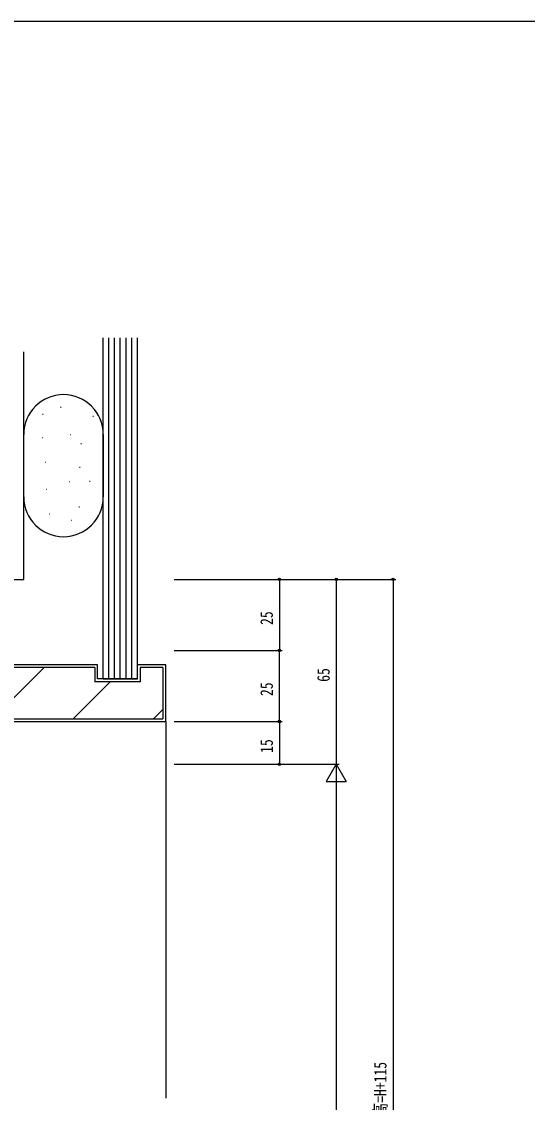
# Model space of a CAD drawing. Units: millimetres, scale not verified. Extents: x -567 to 567, y -403 to 403.
# Drawn here: x -260.7 to -82.6, y 18.9 to 399 of the extents above; entities that cross this region are included whole.
import ezdxf
from ezdxf.enums import TextEntityAlignment as Align

# ---------------------------------------------------------------- set-up
doc = ezdxf.new("R2010")
doc.units = ezdxf.units.MM
doc.header["$LTSCALE"] = 2
for name, color, linetype in [('0-5_YKK_D', 6, 'Continuous'), ('0-6_YKK_ZWAK', 7, 'Continuous'), ('0-7_YSS_K', 3, 'Continuous'), ('0-8_YSS_KE', 3, 'Continuous')]:
    doc.layers.add(name, color=color, linetype=linetype)
doc.styles.add('ＭＳ ゴシック', font='')
doc.styles.get('ＭＳ ゴシック').set_extended_font_data('MS Gothic')

msp = doc.modelspace()

# ---------------------------------------------------------------- linework, layer by layer
at = {"layer": '0-5_YKK_D'}
for p, q in [((-206.911, 202.814), (-168.911, 202.814)), ((-206.911, 202.814), (-148.911, 202.814)), ((-206.911, 202.814), (-128.911, 202.814)), ((-169.911, 202.814), (-169.911, 177.814)), ((-149.911, 202.814), (-149.911, 137.814)), ((-129.911, 202.814), (-129.911, -162.186)), ((-206.911, 177.814), (-168.911, 177.814)), ((-206.911, 177.814), (-168.911, 177.814)), ((-169.911, 152.825), (-169.911, 177.814)), ((-206.911, 152.825), (-168.911, 152.825)), ((-206.911, 152.825), (-168.911, 152.825)), ((-169.911, 152.825), (-169.911, 137.814)), ((-206.911, 137.814), (-168.911, 137.814)), ((-206.911, 137.814), (-148.911, 137.814)), ((-206.911, 137.814), (-148.911, 137.814)), ((-149.911, 137.814), (-153.411, 131.752)), ((-149.911, 137.814), (-146.411, 131.752)), ((-149.911, 137.814), (-149.911, 125.69)), ((-153.411, 131.752), (-146.411, 131.752)), ((-149.911, 130.814), (-149.911, -105.186))]:
    msp.add_line(p, q, dxfattribs=at)
for centre in [(-169.911, 202.814), (-149.911, 202.814), (-129.911, 202.814), (-169.911, 177.814), (-169.911, 177.814), (-169.911, 152.825), (-169.911, 152.825), (-169.911, 137.814)]:
    msp.add_circle(centre, 0.425, dxfattribs=at)
at = {"layer": '0-6_YKK_ZWAK'}
msp.add_line((537.3, 399), (-562.7, 399), dxfattribs=at)
at = {"layer": '0-7_YSS_K'}
for p, q in [((-231.911, 167.814), (-231.911, 287.814)), ((-229.911, 167.814), (-229.911, 287.814)), ((-227.911, 167.814), (-227.911, 287.814)), ((-225.911, 167.814), (-225.911, 287.814)), ((-223.911, 167.814), (-223.911, 287.814)), ((-221.911, 167.814), (-221.911, 287.814)), ((-219.911, 167.814), (-219.911, 287.814)), ((-246.97, 263.401), (-246.77, 263.401)), ((-253.303, 260.938), (-253.103, 260.938)), ((-235.535, 260.235), (-235.335, 260.235)), ((-259.914, 231.819), (-259.914, 253.819)), ((-253.479, 252.67), (-253.279, 252.67)), ((-243.627, 253.726), (-243.427, 253.726)), ((-231.914, 253.819), (-231.914, 231.819)), ((-239.757, 250.559), (-239.557, 250.559)), ((-252.423, 244.05), (-252.223, 244.05)), ((-240.285, 242.291), (-240.085, 242.291)), ((-243.979, 237.189), (-243.779, 237.189)), ((-236.766, 237.365), (-236.566, 237.365)), ((-252.071, 234.55), (-251.871, 234.55)), ((-240.46, 228.393), (-240.26, 228.393)), ((-251.016, 225.93), (-250.816, 225.93)), ((-243.275, 223.643), (-243.075, 223.643)), ((-233.911, 172.814), (-364.911, 172.814)), ((-234.911, 171.814), (-363.911, 171.814)), ((-252.764, 171.814), (-270.764, 153.814)), ((-234.911, 171.814), (-234.911, 166.814)), ((-219.911, 167.814), (-219.911, 172.814)), ((-218.911, 171.814), (-218.911, 166.814)), ((-210.911, 171.814), (-218.911, 171.814)), ((-210.911, 171.814), (-210.911, 153.814)), ((-231.911, 167.814), (-219.911, 167.814)), ((-229.481, 166.814), (-242.481, 153.814)), ((-218.911, 166.814), (-234.911, 166.814)), ((-210.911, 157.1), (-214.196, 153.814)), ((-348.911, 153.814), (-210.911, 153.814)), ((-209.911, 152.825), (-209.911, 20.365))]:
    msp.add_line(p, q, dxfattribs=at)
for points in [[(-349.914, 152.814), (-209.911, 152.814), (-209.911, 172.814), (-219.911, 172.814)], [(-219.911, 167.814), (-233.911, 167.814), (-233.911, 172.814)]]:
    msp.add_lwpolyline(points, dxfattribs=at)
for centre, start, end in [((-245.914, 253.819), 0, 180), ((-245.914, 231.819), 180, 0)]:
    msp.add_arc(centre, 14, start, end, dxfattribs=at)
at = {"layer": '0-8_YSS_KE'}
for p, q in [((-259.914, 202.814), (-259.914, 282.814)), ((-439.914, 202.814), (-259.914, 202.814))]:
    msp.add_line(p, q, dxfattribs=at)

# ---------------------------------------------------------------- texts
at = {"layer": '0-5_YKK_D', "style": 'ＭＳ ゴシック', "width": 0.8}
for s, p in [('25', (-170.911, 186.794)), ('65', (-150.911, 166.794)), ('25', (-170.911, 161.799)), ('15', (-170.911, 141.799)), ('躯体開口高=H+115', (-130.911, -5.286))]:
    msp.add_text(s, height=4.399, rotation=90, dxfattribs=at).set_placement(p, align=Align.BOTTOM_LEFT)

doc.saveas('drawing.dxf')
